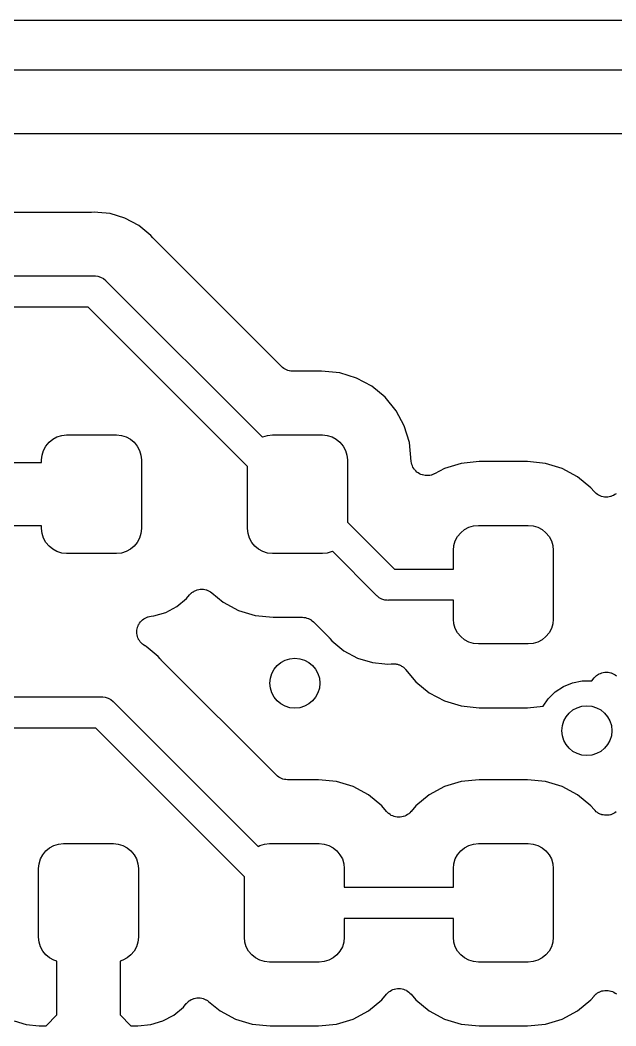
# Model space of a CAD drawing. Extents: x 103 to 213, y -152 to -90.
# Drawn here: x 192.88 to 197.65, y -98.39 to -90.33 of the extents above; entities that cross this region are included whole.
import ezdxf

# ---------------------------------------------------------------- set-up
doc = ezdxf.new("R2010")
doc.units = 0
doc.layers.add('BLACK', color=7, linetype='CONTINUOUS')

msp = doc.modelspace()

# ---------------------------------------------------------------- linework, layer by layer
at = {"layer": 'BLACK', "linetype": 'CONTINUOUS'}
for p, q in [((168.122, -90.325), (203.665, -90.325)), ((203.592, -90.725), (168.595, -90.725)), ((172.934, -91.233), (203.329, -91.233)), ((193.438, -91.867), (192.643, -91.867)), ((193.443, -91.8665), (193.438, -91.867)), ((193.448, -91.8665), (193.443, -91.8665)), ((193.45, -91.8664), (193.448, -91.8665)), ((193.475, -91.8639), (193.45, -91.8664)), ((193.5, -91.8664), (193.475, -91.8639)), ((193.599, -91.8762), (193.5, -91.8664)), ((193.5, -91.8664), (193.5, -91.8664)), ((193.718, -91.9124), (193.599, -91.8762)), ((193.828, -91.9711), (193.718, -91.9124)), ((193.925, -92.0502), (193.828, -91.9711)), ((193.941, -92.0696), (193.925, -92.0502)), ((193.944, -92.0734), (193.941, -92.0696)), ((193.948, -92.0775), (193.944, -92.0734)), ((193.949, -92.0788), (193.948, -92.0775)), ((194.972, -93.1017), (193.949, -92.0788)), ((192.175, -92.375), (193.469, -92.375)), ((193.469, -92.375), (193.475, -92.3744)), ((193.475, -92.3744), (193.481, -92.375)), ((193.481, -92.375), (193.481, -92.375)), ((193.481, -92.375), (193.5, -92.3768)), ((193.5, -92.3768), (193.523, -92.384)), ((193.523, -92.384), (193.545, -92.3956)), ((193.545, -92.3956), (193.564, -92.4112)), ((193.564, -92.4112), (193.568, -92.416)), ((193.568, -92.416), (194.819, -93.6675)), ((193.423, -92.625), (192.175, -92.625)), ((194.7, -93.9018), (193.423, -92.625)), ((194.981, -93.1092), (194.972, -93.1017)), ((194.99, -93.1167), (194.981, -93.1092)), ((194.991, -93.117), (194.99, -93.1167)), ((194.991, -93.1175), (194.991, -93.117)), ((195.001, -93.123), (194.991, -93.1175)), ((195.012, -93.1287), (195.001, -93.123)), ((195.012, -93.1289), (195.012, -93.1287)), ((195.013, -93.1292), (195.012, -93.1289)), ((195.024, -93.1326), (195.013, -93.1292)), ((195.035, -93.1362), (195.024, -93.1326)), ((195.036, -93.1362), (195.035, -93.1362)), ((195.037, -93.1364), (195.036, -93.1362)), ((195.048, -93.1376), (195.037, -93.1364)), ((195.06, -93.1389), (195.048, -93.1376)), ((195.061, -93.1389), (195.06, -93.1389)), ((195.062, -93.1389), (195.061, -93.1389)), ((195.061, -93.1389), (195.061, -93.1389)), ((195.061, -93.1389), (195.061, -93.1389)), ((195.294, -93.1389), (195.062, -93.1389)), ((195.439, -93.1532), (195.294, -93.1389)), ((195.572, -93.1936), (195.439, -93.1532)), ((195.695, -93.2593), (195.572, -93.1936)), ((195.802, -93.3476), (195.695, -93.2593)), ((195.891, -93.4553), (195.802, -93.3476)), ((195.956, -93.5781), (195.891, -93.4553)), ((195.997, -93.7114), (195.956, -93.5781)), ((193.139, -93.6837), (193.173, -93.6652)), ((193.173, -93.6652), (193.211, -93.6538)), ((193.211, -93.6538), (193.25, -93.65)), ((193.25, -93.65), (193.65, -93.65)), ((193.65, -93.65), (193.689, -93.6538)), ((193.689, -93.6538), (193.727, -93.6652)), ((193.727, -93.6652), (193.761, -93.6837)), ((194.819, -93.6675), (194.823, -93.6652)), ((194.823, -93.6652), (194.861, -93.6538)), ((194.861, -93.6538), (194.9, -93.65)), ((194.9, -93.65), (195.3, -93.65)), ((195.3, -93.65), (195.339, -93.6538)), ((195.339, -93.6538), (195.377, -93.6652)), ((195.377, -93.6652), (195.411, -93.6837)), ((193.065, -93.7735), (193.084, -93.7389)), ((193.084, -93.7389), (193.109, -93.7086)), ((193.109, -93.7086), (193.139, -93.6837)), ((193.761, -93.6837), (193.791, -93.7086)), ((193.791, -93.7086), (193.816, -93.7389)), ((193.816, -93.7389), (193.835, -93.7735)), ((195.411, -93.6837), (195.441, -93.7086)), ((195.441, -93.7086), (195.466, -93.7389)), ((195.466, -93.7389), (195.485, -93.7735)), ((196.012, -93.8619), (195.997, -93.7114)), ((193.05, -93.85), (193.054, -93.811)), ((193.054, -93.811), (193.065, -93.7735)), ((193.835, -93.7735), (193.846, -93.811)), ((193.846, -93.811), (193.85, -93.85)), ((195.485, -93.7735), (195.496, -93.811)), ((195.496, -93.811), (195.5, -93.85)), ((192.626, -93.871), (193.05, -93.871)), ((193.05, -93.871), (193.05, -93.85)), ((193.85, -93.85), (193.85, -94.4)), ((194.7, -94.4), (194.7, -93.9018)), ((195.5, -93.85), (195.5, -94.3482)), ((196.014, -93.8736), (196.012, -93.8619)), ((196.016, -93.8856), (196.014, -93.8736)), ((196.016, -93.8859), (196.016, -93.8856)), ((196.016, -93.8863), (196.016, -93.8859)), ((196.021, -93.8974), (196.016, -93.8863)), ((196.026, -93.9086), (196.021, -93.8974)), ((196.026, -93.9089), (196.026, -93.9086)), ((196.026, -93.9092), (196.026, -93.9089)), ((196.033, -93.9193), (196.026, -93.9092)), ((196.411, -93.8782), (196.278, -93.9186)), ((196.556, -93.8639), (196.411, -93.8782)), ((196.944, -93.8639), (196.556, -93.8639)), ((197.089, -93.8782), (196.944, -93.8639)), ((197.222, -93.9186), (197.089, -93.8782)), ((196.039, -93.9293), (196.033, -93.9193)), ((196.039, -93.9295), (196.039, -93.9293)), ((196.04, -93.9298), (196.039, -93.9295)), ((196.048, -93.9385), (196.04, -93.9298)), ((196.057, -93.947), (196.048, -93.9385)), ((196.057, -93.9472), (196.057, -93.947)), ((196.057, -93.9474), (196.057, -93.9472)), ((196.067, -93.9541), (196.057, -93.9474)), ((196.077, -93.9609), (196.067, -93.9541)), ((196.077, -93.9611), (196.077, -93.9609)), ((196.078, -93.9612), (196.077, -93.9611)), ((196.089, -93.9659), (196.078, -93.9612)), ((196.1, -93.9706), (196.089, -93.9659)), ((196.1, -93.9707), (196.1, -93.9706)), ((196.101, -93.9708), (196.1, -93.9707)), ((196.112, -93.9733), (196.101, -93.9708)), ((196.124, -93.9757), (196.112, -93.9733)), ((196.125, -93.9758), (196.124, -93.9757)), ((196.124, -93.9757), (196.124, -93.9757)), ((196.137, -93.9759), (196.125, -93.9758)), ((196.149, -93.976), (196.137, -93.9759)), ((196.15, -93.976), (196.149, -93.976)), ((196.149, -93.976), (196.149, -93.976)), ((196.161, -93.9737), (196.15, -93.976)), ((196.173, -93.9715), (196.161, -93.9737)), ((196.174, -93.9714), (196.173, -93.9715)), ((196.185, -93.9668), (196.174, -93.9713)), ((196.174, -93.9713), (196.174, -93.9714)), ((196.196, -93.9623), (196.185, -93.9668)), ((196.197, -93.962), (196.196, -93.9623)), ((196.198, -93.9615), (196.197, -93.962)), ((196.197, -93.962), (196.197, -93.962)), ((196.197, -93.962), (196.197, -93.962)), ((196.278, -93.9186), (196.198, -93.9615)), ((197.345, -93.9843), (197.222, -93.9186)), ((197.452, -94.0726), (197.345, -93.9843)), ((197.477, -94.1024), (197.452, -94.0726)), ((197.485, -94.1109), (197.477, -94.1024)), ((197.494, -94.1195), (197.485, -94.1109)), ((197.494, -94.1197), (197.494, -94.1195)), ((197.494, -94.12), (197.494, -94.1197)), ((197.504, -94.1266), (197.494, -94.12)), ((197.514, -94.1334), (197.504, -94.1266)), ((197.515, -94.1335), (197.514, -94.1334)), ((197.515, -94.1338), (197.515, -94.1335)), ((197.526, -94.1384), (197.515, -94.1338)), ((197.537, -94.1431), (197.526, -94.1384)), ((197.538, -94.1433), (197.537, -94.1431)), ((197.537, -94.1431), (197.537, -94.1431)), ((197.55, -94.1457), (197.538, -94.1433)), ((197.561, -94.1481), (197.55, -94.1457)), ((197.562, -94.1481), (197.561, -94.1481)), ((197.562, -94.1482), (197.562, -94.1481)), ((197.574, -94.1483), (197.562, -94.1482)), ((197.586, -94.1484), (197.574, -94.1483)), ((197.587, -94.1483), (197.586, -94.1484)), ((197.599, -94.146), (197.587, -94.1483)), ((197.587, -94.1483), (197.587, -94.1483)), ((197.61, -94.1438), (197.599, -94.146)), ((197.611, -94.1437), (197.61, -94.1438)), ((197.622, -94.139), (197.611, -94.1436)), ((197.611, -94.1436), (197.611, -94.1437)), ((197.633, -94.1346), (197.622, -94.139)), ((197.634, -94.1344), (197.633, -94.1346)), ((197.644, -94.1276), (197.634, -94.1342)), ((197.634, -94.1342), (197.634, -94.1344)), ((197.654, -94.1211), (197.644, -94.1276)), ((193.05, -94.379), (192.626, -94.379)), ((193.05, -94.4), (193.05, -94.379)), ((195.5, -94.3482), (195.877, -94.725)), ((196.439, -94.4087), (196.473, -94.3902)), ((196.473, -94.3902), (196.511, -94.3788)), ((196.511, -94.3788), (196.55, -94.375)), ((196.55, -94.375), (196.95, -94.375)), ((196.95, -94.375), (196.989, -94.3788)), ((196.989, -94.3788), (197.027, -94.3902)), ((197.027, -94.3902), (197.061, -94.4087)), ((193.054, -94.439), (193.05, -94.4)), ((193.065, -94.4765), (193.054, -94.439)), ((193.846, -94.439), (193.835, -94.4765)), ((193.85, -94.4), (193.846, -94.439)), ((194.704, -94.439), (194.7, -94.4)), ((194.715, -94.4765), (194.704, -94.439)), ((196.365, -94.4985), (196.384, -94.4639)), ((196.384, -94.4639), (196.409, -94.4336)), ((196.409, -94.4336), (196.439, -94.4087)), ((197.061, -94.4087), (197.091, -94.4336)), ((197.091, -94.4336), (197.116, -94.4639)), ((197.116, -94.4639), (197.135, -94.4985)), ((193.084, -94.5111), (193.065, -94.4765)), ((193.109, -94.5414), (193.084, -94.5111)), ((193.139, -94.5663), (193.109, -94.5414)), ((193.791, -94.5414), (193.761, -94.5663)), ((193.816, -94.5111), (193.791, -94.5414)), ((193.835, -94.4765), (193.816, -94.5111)), ((194.734, -94.5111), (194.715, -94.4765)), ((194.759, -94.5414), (194.734, -94.5111)), ((194.789, -94.5663), (194.759, -94.5414)), ((196.35, -94.575), (196.354, -94.536)), ((196.354, -94.536), (196.365, -94.4985)), ((197.135, -94.4985), (197.146, -94.536)), ((197.146, -94.536), (197.15, -94.575)), ((193.173, -94.5848), (193.139, -94.5663)), ((193.211, -94.5962), (193.173, -94.5848)), ((193.25, -94.6), (193.211, -94.5962)), ((193.65, -94.6), (193.25, -94.6)), ((193.689, -94.5962), (193.65, -94.6)), ((193.727, -94.5848), (193.689, -94.5962)), ((193.761, -94.5663), (193.727, -94.5848)), ((194.823, -94.5848), (194.789, -94.5663)), ((194.861, -94.5962), (194.823, -94.5848)), ((194.9, -94.6), (194.861, -94.5962)), ((195.3, -94.6), (194.9, -94.6)), ((195.339, -94.5962), (195.3, -94.6)), ((195.377, -94.5848), (195.339, -94.5962)), ((195.381, -94.5825), (195.377, -94.5848)), ((195.732, -94.9341), (195.381, -94.5825)), ((196.35, -94.725), (196.35, -94.575)), ((197.15, -94.575), (197.15, -95.125)), ((195.877, -94.725), (196.35, -94.725)), ((194.211, -94.9609), (194.234, -94.9326)), ((194.234, -94.9326), (194.235, -94.9319)), ((194.235, -94.9312), (194.244, -94.9228)), ((194.235, -94.9319), (194.235, -94.9312)), ((194.235, -94.9319), (194.235, -94.9319)), ((194.235, -94.9319), (194.235, -94.9319)), ((194.244, -94.9228), (194.252, -94.9145)), ((194.252, -94.9145), (194.253, -94.9142)), ((194.253, -94.9139), (194.263, -94.9074)), ((194.253, -94.9142), (194.253, -94.9139)), ((194.263, -94.9074), (194.273, -94.9008)), ((194.273, -94.9008), (194.274, -94.9007)), ((194.274, -94.9004), (194.285, -94.896)), ((194.274, -94.9007), (194.274, -94.9004)), ((194.285, -94.896), (194.296, -94.8914)), ((194.296, -94.8914), (194.297, -94.8914)), ((194.297, -94.8912), (194.309, -94.889)), ((194.297, -94.8914), (194.297, -94.8912)), ((194.309, -94.889), (194.32, -94.8867)), ((194.32, -94.8867), (194.321, -94.8867)), ((194.321, -94.8867), (194.321, -94.8866)), ((194.321, -94.8866), (194.333, -94.8867)), ((194.333, -94.8867), (194.345, -94.8868)), ((194.345, -94.8868), (194.346, -94.8869)), ((194.346, -94.8869), (194.346, -94.8869)), ((194.346, -94.8869), (194.358, -94.8893)), ((194.358, -94.8893), (194.369, -94.8917)), ((194.369, -94.8917), (194.37, -94.8918)), ((194.37, -94.8918), (194.37, -94.8919)), ((194.37, -94.8919), (194.381, -94.8966)), ((194.381, -94.8966), (194.392, -94.9012)), ((194.392, -94.9012), (194.393, -94.9014)), ((194.393, -94.9014), (194.393, -94.9016)), ((194.393, -94.9016), (194.403, -94.9083)), ((194.403, -94.9083), (194.413, -94.915)), ((194.413, -94.915), (194.505, -94.9907)), ((195.736, -94.9388), (195.732, -94.9341)), ((195.741, -94.9427), (195.736, -94.9388)), ((195.755, -94.9544), (195.741, -94.9427)), ((195.775, -94.965), (195.755, -94.9544)), ((194.045, -95.0716), (194.134, -95.0244)), ((194.134, -95.0244), (194.211, -94.9609)), ((194.505, -94.9907), (194.628, -95.0564)), ((195.777, -94.966), (195.775, -94.965)), ((195.8, -94.9732), (195.777, -94.966)), ((195.819, -94.975), (195.8, -94.9732)), ((195.825, -94.9756), (195.819, -94.975)), ((195.819, -94.975), (195.819, -94.975)), ((195.831, -94.975), (195.825, -94.9756)), ((196.35, -94.975), (195.831, -94.975)), ((196.35, -95.125), (196.35, -94.975)), ((193.87, -95.1238), (193.88, -95.1172)), ((193.88, -95.117), (193.891, -95.1123)), ((193.88, -95.1171), (193.88, -95.117)), ((193.88, -95.1172), (193.88, -95.1171)), ((193.891, -95.1123), (193.902, -95.1077)), ((193.902, -95.1077), (193.903, -95.1077)), ((193.903, -95.1076), (193.915, -95.1053)), ((193.903, -95.1077), (193.903, -95.1076)), ((193.915, -95.1053), (193.927, -95.1029)), ((193.927, -95.1029), (193.95, -95.1006)), ((193.95, -95.1006), (194.045, -95.0716)), ((194.628, -95.0564), (194.761, -95.0968)), ((194.761, -95.0968), (194.906, -95.1111)), ((194.906, -95.1111), (195.138, -95.1111)), ((195.138, -95.1111), (195.139, -95.1111)), ((195.139, -95.1111), (195.139, -95.1111)), ((195.139, -95.1111), (195.139, -95.1111)), ((195.139, -95.1111), (195.14, -95.1111)), ((195.14, -95.1111), (195.152, -95.1124)), ((195.152, -95.1124), (195.163, -95.1136)), ((195.163, -95.1136), (195.164, -95.1138)), ((195.164, -95.1138), (195.165, -95.1138)), ((195.165, -95.1138), (195.176, -95.1174)), ((195.176, -95.1174), (195.187, -95.1208)), ((195.187, -95.1208), (195.188, -95.1211)), ((193.815, -95.2039), (193.818, -95.1918)), ((193.818, -95.1915), (193.823, -95.1802)), ((193.818, -95.1916), (193.818, -95.1915)), ((193.818, -95.1918), (193.818, -95.1916)), ((193.823, -95.1802), (193.827, -95.1689)), ((193.827, -95.1689), (193.828, -95.1688)), ((193.828, -95.1686), (193.835, -95.1583)), ((193.828, -95.1688), (193.828, -95.1686)), ((193.835, -95.1583), (193.841, -95.1484)), ((193.841, -95.1483), (193.842, -95.1481)), ((193.841, -95.1484), (193.841, -95.1483)), ((193.842, -95.1481), (193.85, -95.1393)), ((193.85, -95.1393), (193.859, -95.1309)), ((193.859, -95.1307), (193.87, -95.1238)), ((193.859, -95.1308), (193.859, -95.1307)), ((193.859, -95.1309), (193.859, -95.1308)), ((195.188, -95.1211), (195.188, -95.1213)), ((195.188, -95.1213), (195.199, -95.127)), ((195.199, -95.127), (195.209, -95.1325)), ((195.209, -95.1325), (195.209, -95.133)), ((195.209, -95.133), (195.21, -95.1333)), ((195.21, -95.1333), (195.219, -95.1408)), ((195.219, -95.1408), (195.228, -95.1483)), ((195.228, -95.1483), (195.351, -95.2712)), ((196.354, -95.164), (196.35, -95.125)), ((196.365, -95.2015), (196.354, -95.164)), ((196.384, -95.2361), (196.365, -95.2015)), ((197.135, -95.2015), (197.116, -95.2361)), ((197.146, -95.164), (197.135, -95.2015)), ((197.15, -95.125), (197.146, -95.164)), ((193.813, -95.2157), (193.815, -95.2039)), ((193.813, -95.2159), (193.813, -95.2157)), ((193.813, -95.2161), (193.813, -95.2159)), ((193.813, -95.228), (193.813, -95.2161)), ((193.813, -95.2405), (193.813, -95.228)), ((193.813, -95.2407), (193.813, -95.2405)), ((193.813, -95.2409), (193.813, -95.2407)), ((193.815, -95.2527), (193.813, -95.2409)), ((193.817, -95.2649), (193.815, -95.2527)), ((193.817, -95.265), (193.817, -95.2649)), ((193.817, -95.2652), (193.817, -95.265)), ((193.822, -95.2764), (193.817, -95.2652)), ((193.827, -95.2879), (193.822, -95.2764)), ((195.351, -95.2712), (195.352, -95.2725)), ((195.352, -95.2725), (195.356, -95.2766)), ((195.356, -95.2766), (195.359, -95.2804)), ((195.359, -95.2804), (195.375, -95.2998)), ((196.409, -95.2664), (196.384, -95.2361)), ((196.439, -95.2913), (196.409, -95.2664)), ((197.091, -95.2664), (197.061, -95.2913)), ((197.116, -95.2361), (197.091, -95.2664)), ((193.827, -95.288), (193.827, -95.2879)), ((193.827, -95.2882), (193.827, -95.288)), ((193.833, -95.2985), (193.827, -95.2882)), ((193.84, -95.3086), (193.833, -95.2985)), ((193.84, -95.3088), (193.84, -95.3086)), ((193.84, -95.3089), (193.84, -95.3088)), ((193.849, -95.3177), (193.84, -95.3089)), ((193.857, -95.3264), (193.849, -95.3177)), ((193.857, -95.3265), (193.857, -95.3264)), ((193.858, -95.3266), (193.857, -95.3265)), ((193.867, -95.3333), (193.858, -95.3266)), ((193.878, -95.3404), (193.867, -95.3333)), ((193.878, -95.3406), (193.878, -95.3404)), ((193.879, -95.3413), (193.878, -95.3406)), ((193.878, -95.3406), (193.878, -95.3406)), ((193.878, -95.3406), (193.878, -95.3406)), ((193.888, -95.3461), (193.879, -95.3413)), ((193.985, -95.4252), (193.888, -95.3461)), ((195.375, -95.2998), (195.472, -95.3789)), ((196.473, -95.3098), (196.439, -95.2913)), ((196.511, -95.3212), (196.473, -95.3098)), ((196.55, -95.325), (196.511, -95.3212)), ((196.95, -95.325), (196.55, -95.325)), ((196.989, -95.3212), (196.95, -95.325)), ((197.027, -95.3098), (196.989, -95.3212)), ((197.061, -95.2913), (197.027, -95.3098)), ((194.001, -95.4446), (193.985, -95.4252)), ((195.472, -95.3789), (195.582, -95.4376)), ((195.582, -95.4376), (195.701, -95.4738)), ((194.004, -95.4484), (194.001, -95.4446)), ((194.008, -95.4525), (194.004, -95.4484)), ((194.009, -95.4538), (194.008, -95.4525)), ((194.932, -96.3767), (194.009, -95.4538)), ((195.701, -95.4738), (195.8, -95.4836)), ((195.8, -95.4836), (195.8, -95.4836)), ((195.8, -95.4836), (195.825, -95.4861)), ((195.825, -95.4861), (195.85, -95.4836)), ((195.85, -95.4836), (195.852, -95.4834)), ((195.852, -95.4834), (195.857, -95.4835)), ((195.857, -95.4835), (195.862, -95.483)), ((195.862, -95.483), (195.869, -95.483)), ((195.869, -95.483), (195.871, -95.483)), ((195.871, -95.483), (195.876, -95.4836)), ((195.876, -95.4836), (195.882, -95.4837)), ((195.882, -95.4837), (195.889, -95.485)), ((195.889, -95.485), (195.895, -95.4858)), ((195.895, -95.4858), (195.901, -95.4875)), ((195.901, -95.4875), (195.906, -95.4886)), ((195.906, -95.4886), (195.913, -95.4912)), ((195.913, -95.4912), (195.919, -95.4933)), ((195.919, -95.4933), (195.924, -95.496)), ((195.924, -95.496), (195.929, -95.4981)), ((195.929, -95.4981), (195.935, -95.5019)), ((195.935, -95.5019), (195.941, -95.5052)), ((195.941, -95.5052), (195.945, -95.5088)), ((195.945, -95.5088), (195.95, -95.5119)), ((195.95, -95.5119), (195.955, -95.5167)), ((195.955, -95.5167), (195.96, -95.5211)), ((195.96, -95.5211), (195.963, -95.5255)), ((195.963, -95.5255), (195.967, -95.5294)), ((195.967, -95.5294), (196.048, -95.6274)), ((197.458, -95.62), (197.477, -95.5976)), ((197.477, -95.5968), (197.478, -95.5962)), ((197.477, -95.5976), (197.477, -95.5968)), ((197.477, -95.5968), (197.477, -95.5968)), ((197.477, -95.5968), (197.477, -95.5968)), ((197.478, -95.5962), (197.487, -95.5878)), ((197.487, -95.5878), (197.495, -95.5794)), ((197.495, -95.5792), (197.496, -95.5789)), ((197.495, -95.5794), (197.495, -95.5792)), ((197.496, -95.5789), (197.506, -95.5723)), ((197.506, -95.5723), (197.516, -95.5658)), ((197.516, -95.5656), (197.517, -95.5654)), ((197.516, -95.5658), (197.516, -95.5656)), ((197.517, -95.5654), (197.528, -95.5609)), ((197.528, -95.5609), (197.539, -95.5564)), ((197.539, -95.5563), (197.54, -95.5562)), ((197.539, -95.5564), (197.539, -95.5563)), ((197.54, -95.5562), (197.551, -95.554)), ((197.551, -95.554), (197.563, -95.5517)), ((197.563, -95.5517), (197.564, -95.5516)), ((197.563, -95.5517), (197.563, -95.5517)), ((197.564, -95.5516), (197.576, -95.5517)), ((197.576, -95.5517), (197.588, -95.5518)), ((197.588, -95.5518), (197.588, -95.5519)), ((197.588, -95.5519), (197.589, -95.5519)), ((197.589, -95.5519), (197.6, -95.5543)), ((197.6, -95.5543), (197.612, -95.5567)), ((197.612, -95.5567), (197.613, -95.5568)), ((197.613, -95.5568), (197.613, -95.5569)), ((197.613, -95.5569), (197.624, -95.5616)), ((197.624, -95.5616), (197.635, -95.5662)), ((197.635, -95.5662), (197.635, -95.5664)), ((197.635, -95.5664), (197.636, -95.5666)), ((197.636, -95.5666), (197.646, -95.5734)), ((197.646, -95.5734), (197.656, -95.58)), ((196.048, -95.6274), (196.155, -95.7157)), ((197.165, -95.7093), (197.231, -95.6655)), ((197.231, -95.6655), (197.303, -95.6354)), ((197.303, -95.6354), (197.381, -95.62)), ((197.381, -95.62), (197.458, -95.62)), ((192.2, -95.75), (193.529, -95.75)), ((193.529, -95.75), (193.535, -95.7494)), ((193.535, -95.7494), (193.541, -95.75)), ((193.541, -95.75), (193.541, -95.75)), ((193.541, -95.75), (193.56, -95.7518)), ((193.56, -95.7518), (193.583, -95.759)), ((193.583, -95.759), (193.605, -95.7706)), ((196.155, -95.7157), (196.278, -95.7814)), ((197.07, -95.8236), (197.109, -95.765)), ((197.109, -95.765), (197.165, -95.7093)), ((193.605, -95.7706), (193.624, -95.7862)), ((193.624, -95.7862), (193.628, -95.791)), ((193.628, -95.791), (194.784, -96.9477)), ((196.278, -95.7814), (196.411, -95.8218)), ((196.411, -95.8218), (196.556, -95.8361)), ((196.556, -95.8361), (196.944, -95.8361)), ((196.944, -95.8361), (197.07, -95.8236)), ((193.483, -96), (192.2, -96)), ((194.675, -97.1918), (193.483, -96)), ((194.941, -96.3842), (194.932, -96.3767)), ((194.95, -96.3917), (194.941, -96.3842)), ((194.951, -96.392), (194.95, -96.3917)), ((194.951, -96.3925), (194.951, -96.392)), ((194.961, -96.398), (194.951, -96.3925)), ((194.972, -96.4037), (194.961, -96.398)), ((194.972, -96.4039), (194.972, -96.4037)), ((194.973, -96.4042), (194.972, -96.4039)), ((194.984, -96.4076), (194.973, -96.4042)), ((194.995, -96.4112), (194.984, -96.4076)), ((194.996, -96.4112), (194.995, -96.4112)), ((194.997, -96.4114), (194.996, -96.4112)), ((195.008, -96.4126), (194.997, -96.4114)), ((195.02, -96.4139), (195.008, -96.4126)), ((195.021, -96.4139), (195.02, -96.4139)), ((195.022, -96.4139), (195.021, -96.4139)), ((195.021, -96.4139), (195.021, -96.4139)), ((195.021, -96.4139), (195.021, -96.4139)), ((195.269, -96.4139), (195.022, -96.4139)), ((195.414, -96.4282), (195.269, -96.4139)), ((195.547, -96.4686), (195.414, -96.4282)), ((195.67, -96.5343), (195.547, -96.4686)), ((196.278, -96.4686), (196.155, -96.5343)), ((196.411, -96.4282), (196.278, -96.4686)), ((196.556, -96.4139), (196.411, -96.4282)), ((196.944, -96.4139), (196.556, -96.4139)), ((197.089, -96.4282), (196.944, -96.4139)), ((197.222, -96.4686), (197.089, -96.4282)), ((197.345, -96.5343), (197.222, -96.4686)), ((195.777, -96.6226), (195.67, -96.5343)), ((196.155, -96.5343), (196.048, -96.6226)), ((197.452, -96.6226), (197.345, -96.5343)), ((195.814, -96.6677), (195.777, -96.6226)), ((196.048, -96.6226), (196.011, -96.6677)), ((197.477, -96.6524), (197.452, -96.6226)), ((197.485, -96.6609), (197.477, -96.6524)), ((195.823, -96.6761), (195.814, -96.6677)), ((195.831, -96.6847), (195.823, -96.6761)), ((195.832, -96.6849), (195.831, -96.6847)), ((195.832, -96.6852), (195.832, -96.6849)), ((195.842, -96.6919), (195.832, -96.6852)), ((195.852, -96.6986), (195.842, -96.6919)), ((195.852, -96.6988), (195.852, -96.6986)), ((195.852, -96.699), (195.852, -96.6988)), ((195.864, -96.7036), (195.852, -96.699)), ((195.875, -96.7083), (195.864, -96.7036)), ((195.875, -96.7084), (195.875, -96.7083)), ((195.875, -96.7085), (195.875, -96.7084)), ((195.887, -96.7109), (195.875, -96.7085)), ((195.899, -96.7134), (195.887, -96.7109)), ((195.9, -96.7134), (195.899, -96.7134)), ((195.899, -96.7134), (195.899, -96.7134)), ((195.912, -96.7135), (195.9, -96.7134)), ((195.924, -96.7136), (195.912, -96.7135)), ((195.936, -96.7113), (195.924, -96.7135)), ((195.924, -96.7135), (195.924, -96.7135)), ((195.924, -96.7135), (195.924, -96.7136)), ((195.948, -96.709), (195.936, -96.7113)), ((195.949, -96.7088), (195.948, -96.7089)), ((195.948, -96.7089), (195.948, -96.709)), ((195.96, -96.7043), (195.949, -96.7088)), ((195.971, -96.6998), (195.96, -96.7043)), ((195.972, -96.6995), (195.971, -96.6996)), ((195.971, -96.6996), (195.971, -96.6998)), ((195.982, -96.6929), (195.972, -96.6995)), ((195.992, -96.6863), (195.982, -96.6929)), ((196.001, -96.6775), (195.992, -96.6858)), ((195.992, -96.6858), (195.992, -96.686)), ((195.992, -96.686), (195.992, -96.6863)), ((196.01, -96.669), (196.001, -96.6775)), ((196.011, -96.6677), (196.01, -96.6684)), ((196.01, -96.6684), (196.01, -96.6684)), ((196.01, -96.6684), (196.01, -96.6684)), ((196.01, -96.6684), (196.01, -96.669)), ((197.494, -96.6695), (197.485, -96.6609)), ((197.494, -96.6697), (197.494, -96.6695)), ((197.494, -96.67), (197.494, -96.6697)), ((197.504, -96.6766), (197.494, -96.67)), ((197.514, -96.6834), (197.504, -96.6766)), ((197.515, -96.6835), (197.514, -96.6834)), ((197.515, -96.6838), (197.515, -96.6835)), ((197.526, -96.6884), (197.515, -96.6838)), ((197.537, -96.6931), (197.526, -96.6884)), ((197.538, -96.6933), (197.537, -96.6931)), ((197.537, -96.6931), (197.537, -96.6931)), ((197.55, -96.6957), (197.538, -96.6933)), ((197.561, -96.6981), (197.55, -96.6957)), ((197.562, -96.6981), (197.561, -96.6981)), ((197.562, -96.6982), (197.562, -96.6981)), ((197.574, -96.6983), (197.562, -96.6982)), ((197.586, -96.6984), (197.574, -96.6983)), ((197.587, -96.6983), (197.586, -96.6984)), ((197.599, -96.696), (197.587, -96.6983)), ((197.587, -96.6983), (197.587, -96.6983)), ((197.61, -96.6938), (197.599, -96.696)), ((197.611, -96.6937), (197.61, -96.6938)), ((197.622, -96.689), (197.611, -96.6936)), ((197.611, -96.6936), (197.611, -96.6937)), ((197.633, -96.6846), (197.622, -96.689)), ((197.634, -96.6844), (197.633, -96.6846)), ((197.644, -96.6776), (197.634, -96.6842)), ((197.634, -96.6842), (197.634, -96.6844)), ((197.654, -96.6711), (197.644, -96.6776)), ((193.084, -96.9836), (193.114, -96.9587)), ((193.114, -96.9587), (193.148, -96.9402)), ((193.148, -96.9402), (193.186, -96.9288)), ((193.186, -96.9288), (193.225, -96.925)), ((193.225, -96.925), (193.625, -96.925)), ((193.625, -96.925), (193.664, -96.9288)), ((193.664, -96.9288), (193.702, -96.9402)), ((193.702, -96.9402), (193.736, -96.9587)), ((193.736, -96.9587), (193.766, -96.9836)), ((194.784, -96.9477), (194.798, -96.9402)), ((194.798, -96.9402), (194.836, -96.9288)), ((194.836, -96.9288), (194.875, -96.925)), ((194.875, -96.925), (195.275, -96.925)), ((195.275, -96.925), (195.314, -96.9288)), ((195.314, -96.9288), (195.352, -96.9402)), ((195.352, -96.9402), (195.386, -96.9587)), ((195.386, -96.9587), (195.416, -96.9836)), ((196.409, -96.9836), (196.439, -96.9587)), ((196.439, -96.9587), (196.473, -96.9402)), ((196.473, -96.9402), (196.511, -96.9288)), ((196.511, -96.9288), (196.55, -96.925)), ((196.55, -96.925), (196.95, -96.925)), ((196.95, -96.925), (196.989, -96.9288)), ((196.989, -96.9288), (197.027, -96.9402)), ((197.027, -96.9402), (197.061, -96.9587)), ((197.061, -96.9587), (197.091, -96.9836)), ((193.029, -97.086), (193.04, -97.0485)), ((193.04, -97.0485), (193.059, -97.0139)), ((193.059, -97.0139), (193.084, -96.9836)), ((193.766, -96.9836), (193.791, -97.0139)), ((193.791, -97.0139), (193.81, -97.0485)), ((193.81, -97.0485), (193.821, -97.086)), ((195.416, -96.9836), (195.441, -97.0139)), ((195.441, -97.0139), (195.46, -97.0485)), ((195.46, -97.0485), (195.471, -97.086)), ((196.354, -97.086), (196.365, -97.0485)), ((196.365, -97.0485), (196.384, -97.0139)), ((196.384, -97.0139), (196.409, -96.9836)), ((197.091, -96.9836), (197.116, -97.0139)), ((197.116, -97.0139), (197.135, -97.0485)), ((197.135, -97.0485), (197.146, -97.086)), ((193.025, -97.125), (193.029, -97.086)), ((193.025, -97.675), (193.025, -97.125)), ((193.821, -97.086), (193.825, -97.125)), ((193.825, -97.125), (193.825, -97.675)), ((195.471, -97.086), (195.475, -97.125)), ((195.475, -97.125), (195.475, -97.275)), ((196.35, -97.125), (196.354, -97.086)), ((196.35, -97.275), (196.35, -97.125)), ((197.146, -97.086), (197.15, -97.125)), ((197.15, -97.125), (197.15, -97.675)), ((194.675, -97.675), (194.675, -97.1918)), ((195.475, -97.275), (196.35, -97.275)), ((196.35, -97.525), (195.475, -97.525)), ((195.475, -97.525), (195.475, -97.675)), ((196.35, -97.675), (196.35, -97.525)), ((193.029, -97.714), (193.025, -97.675)), ((193.825, -97.675), (193.821, -97.714)), ((194.679, -97.714), (194.675, -97.675)), ((195.475, -97.675), (195.471, -97.714)), ((196.354, -97.714), (196.35, -97.675)), ((197.15, -97.675), (197.146, -97.714)), ((193.04, -97.7515), (193.029, -97.714)), ((193.059, -97.7861), (193.04, -97.7515)), ((193.81, -97.7515), (193.791, -97.7861)), ((193.821, -97.714), (193.81, -97.7515)), ((194.69, -97.7515), (194.679, -97.714)), ((194.709, -97.7861), (194.69, -97.7515)), ((195.46, -97.7515), (195.441, -97.7861)), ((195.471, -97.714), (195.46, -97.7515)), ((196.365, -97.7515), (196.354, -97.714)), ((196.384, -97.7861), (196.365, -97.7515)), ((197.135, -97.7515), (197.116, -97.7861)), ((197.146, -97.714), (197.135, -97.7515)), ((193.084, -97.8164), (193.059, -97.7861)), ((193.114, -97.8413), (193.084, -97.8164)), ((193.148, -97.8598), (193.114, -97.8413)), ((193.171, -97.8666), (193.148, -97.8598)), ((193.702, -97.8598), (193.679, -97.8666)), ((193.736, -97.8413), (193.702, -97.8598)), ((193.766, -97.8164), (193.736, -97.8413)), ((193.791, -97.7861), (193.766, -97.8164)), ((194.734, -97.8164), (194.709, -97.7861)), ((194.764, -97.8413), (194.734, -97.8164)), ((194.798, -97.8598), (194.764, -97.8413)), ((194.836, -97.8712), (194.798, -97.8598)), ((195.352, -97.8598), (195.314, -97.8712)), ((195.386, -97.8413), (195.352, -97.8598)), ((195.416, -97.8164), (195.386, -97.8413)), ((195.441, -97.7861), (195.416, -97.8164)), ((196.409, -97.8164), (196.384, -97.7861)), ((196.439, -97.8413), (196.409, -97.8164)), ((196.473, -97.8598), (196.439, -97.8413)), ((196.511, -97.8712), (196.473, -97.8598)), ((197.027, -97.8598), (196.989, -97.8712)), ((197.061, -97.8413), (197.027, -97.8598)), ((197.091, -97.8164), (197.061, -97.8413)), ((197.116, -97.7861), (197.091, -97.8164)), ((193.171, -98.2986), (193.171, -97.8666)), ((193.679, -97.8666), (193.679, -98.2986)), ((194.875, -97.875), (194.836, -97.8712)), ((195.275, -97.875), (194.875, -97.875)), ((195.314, -97.8712), (195.275, -97.875)), ((196.55, -97.875), (196.511, -97.8712)), ((196.95, -97.875), (196.55, -97.875)), ((196.989, -97.8712), (196.95, -97.875)), ((195.843, -98.1071), (195.853, -98.1005)), ((195.853, -98.1005), (195.854, -98.1004)), ((195.854, -98.1002), (195.865, -98.0957)), ((195.854, -98.1004), (195.854, -98.1002)), ((195.865, -98.0957), (195.876, -98.0912)), ((195.876, -98.0912), (195.877, -98.0911)), ((195.877, -98.091), (195.889, -98.0888)), ((195.877, -98.0911), (195.877, -98.091)), ((195.889, -98.0888), (195.901, -98.0865)), ((195.901, -98.0865), (195.901, -98.0864)), ((195.901, -98.0864), (195.913, -98.0865)), ((195.901, -98.0865), (195.901, -98.0865)), ((195.913, -98.0865), (195.925, -98.0866)), ((195.925, -98.0866), (195.926, -98.0866)), ((195.926, -98.0866), (195.926, -98.0866)), ((195.926, -98.0866), (195.938, -98.0891)), ((195.938, -98.0891), (195.95, -98.0915)), ((195.95, -98.0915), (195.95, -98.0916)), ((195.95, -98.0916), (195.95, -98.0917)), ((195.95, -98.0917), (195.961, -98.0963)), ((195.961, -98.0963), (195.973, -98.101)), ((195.973, -98.101), (195.973, -98.1012)), ((195.973, -98.1012), (195.973, -98.1014)), ((195.973, -98.1014), (195.983, -98.1081)), ((197.551, -98.104), (197.563, -98.1017)), ((197.563, -98.1017), (197.564, -98.1016)), ((197.563, -98.1017), (197.563, -98.1017)), ((197.564, -98.1016), (197.576, -98.1017)), ((197.576, -98.1017), (197.588, -98.1018)), ((197.588, -98.1018), (197.588, -98.1019)), ((197.588, -98.1019), (197.589, -98.1019)), ((197.589, -98.1019), (197.6, -98.1043)), ((194.228, -98.1889), (194.238, -98.1824)), ((194.238, -98.1824), (194.248, -98.1758)), ((194.248, -98.1758), (194.249, -98.1757)), ((194.249, -98.1754), (194.26, -98.171)), ((194.249, -98.1757), (194.249, -98.1754)), ((194.26, -98.171), (194.271, -98.1664)), ((194.271, -98.1664), (194.272, -98.1664)), ((194.272, -98.1662), (194.284, -98.164)), ((194.272, -98.1664), (194.272, -98.1662)), ((194.284, -98.164), (194.295, -98.1617)), ((194.295, -98.1617), (194.296, -98.1617)), ((194.296, -98.1617), (194.296, -98.1616)), ((194.296, -98.1616), (194.308, -98.1617)), ((194.308, -98.1617), (194.32, -98.1618)), ((194.32, -98.1618), (194.321, -98.1619)), ((194.321, -98.1619), (194.321, -98.1619)), ((194.321, -98.1619), (194.333, -98.1643)), ((194.333, -98.1643), (194.344, -98.1667)), ((194.344, -98.1667), (194.345, -98.1668)), ((194.345, -98.1668), (194.345, -98.1669)), ((194.345, -98.1669), (194.356, -98.1716)), ((194.356, -98.1716), (194.367, -98.1762)), ((194.367, -98.1762), (194.368, -98.1764)), ((194.368, -98.1764), (194.368, -98.1766)), ((194.368, -98.1766), (194.378, -98.1833)), ((194.378, -98.1833), (194.388, -98.19)), ((195.67, -98.2657), (195.777, -98.1774)), ((195.777, -98.1774), (195.814, -98.1323)), ((195.814, -98.1323), (195.815, -98.1316)), ((195.815, -98.131), (195.824, -98.1225)), ((195.815, -98.1316), (195.815, -98.131)), ((195.815, -98.1316), (195.815, -98.1316)), ((195.815, -98.1316), (195.815, -98.1316)), ((195.824, -98.1225), (195.833, -98.1142)), ((195.833, -98.1137), (195.843, -98.1071)), ((195.833, -98.114), (195.833, -98.1137)), ((195.833, -98.1142), (195.833, -98.114)), ((195.983, -98.1081), (195.993, -98.1148)), ((195.993, -98.1148), (195.993, -98.1151)), ((195.993, -98.1151), (195.994, -98.1153)), ((195.994, -98.1153), (196.002, -98.1239)), ((196.002, -98.1239), (196.011, -98.1323)), ((196.011, -98.1323), (196.048, -98.1774)), ((196.048, -98.1774), (196.155, -98.2657)), ((197.345, -98.2657), (197.452, -98.1774)), ((197.452, -98.1774), (197.477, -98.1476)), ((197.477, -98.1468), (197.478, -98.1462)), ((197.477, -98.1476), (197.477, -98.1468)), ((197.477, -98.1468), (197.477, -98.1468)), ((197.477, -98.1468), (197.477, -98.1468)), ((197.478, -98.1462), (197.487, -98.1378)), ((197.487, -98.1378), (197.495, -98.1294)), ((197.495, -98.1292), (197.496, -98.1289)), ((197.495, -98.1294), (197.495, -98.1292)), ((197.496, -98.1289), (197.506, -98.1223)), ((197.506, -98.1223), (197.516, -98.1158)), ((197.516, -98.1156), (197.517, -98.1154)), ((197.516, -98.1158), (197.516, -98.1156)), ((197.517, -98.1154), (197.528, -98.1109)), ((197.528, -98.1109), (197.539, -98.1064)), ((197.539, -98.1063), (197.54, -98.1062)), ((197.539, -98.1064), (197.539, -98.1063)), ((197.54, -98.1062), (197.551, -98.104)), ((197.6, -98.1043), (197.612, -98.1067)), ((197.612, -98.1067), (197.613, -98.1068)), ((197.613, -98.1068), (197.613, -98.1069)), ((197.613, -98.1069), (197.624, -98.1116)), ((197.624, -98.1116), (197.635, -98.1162)), ((197.635, -98.1162), (197.635, -98.1165)), ((197.635, -98.1165), (197.636, -98.1166)), ((197.636, -98.1166), (197.646, -98.1234)), ((197.646, -98.1234), (197.656, -98.13)), ((194.109, -98.2994), (194.186, -98.236)), ((194.186, -98.236), (194.209, -98.2076)), ((194.209, -98.2076), (194.21, -98.2069)), ((194.21, -98.2062), (194.219, -98.1978)), ((194.21, -98.2069), (194.21, -98.2062)), ((194.21, -98.2069), (194.21, -98.2069)), ((194.21, -98.2069), (194.21, -98.2069)), ((194.219, -98.1978), (194.227, -98.1895)), ((194.227, -98.1895), (194.228, -98.1892)), ((194.228, -98.1892), (194.228, -98.1889)), ((194.388, -98.19), (194.48, -98.2657)), ((193.085, -98.3844), (193.171, -98.2986)), ((193.679, -98.2986), (193.765, -98.3844)), ((194.02, -98.3466), (194.109, -98.2994)), ((194.48, -98.2657), (194.603, -98.3314)), ((194.603, -98.3314), (194.736, -98.3718)), ((195.414, -98.3718), (195.547, -98.3314)), ((195.547, -98.3314), (195.67, -98.2657)), ((196.155, -98.2657), (196.278, -98.3314)), ((196.278, -98.3314), (196.411, -98.3718)), ((197.089, -98.3718), (197.222, -98.3314)), ((197.222, -98.3314), (197.345, -98.2657)), ((192.83, -98.3466), (192.925, -98.3756)), ((192.925, -98.3756), (193.03, -98.3859)), ((193.03, -98.3859), (193.085, -98.3844)), ((193.765, -98.3844), (193.82, -98.3859)), ((193.82, -98.3859), (193.925, -98.3756)), ((193.925, -98.3756), (194.02, -98.3466)), ((194.736, -98.3718), (194.881, -98.3861)), ((194.881, -98.3861), (195.269, -98.3861)), ((195.269, -98.3861), (195.414, -98.3718)), ((196.411, -98.3718), (196.556, -98.3861)), ((196.556, -98.3861), (196.944, -98.3861)), ((196.944, -98.3861), (197.089, -98.3718))]:
    msp.add_line(p, q, dxfattribs=at)
at = {"layer": 'BLACK'}
for centre in [(195.08, -95.64), (197.42, -96.02)]:
    msp.add_circle(centre, 0.2, dxfattribs=at)

doc.saveas('drawing.dxf')
